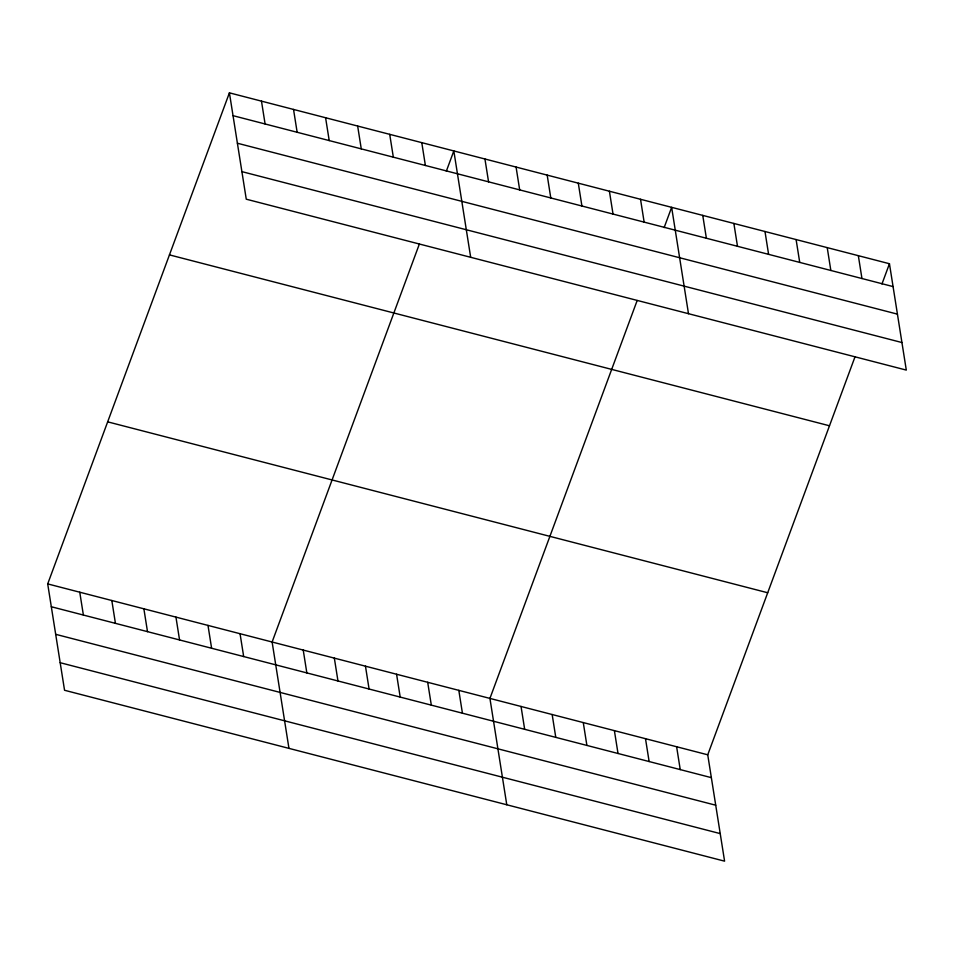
<?xml version="1.0" encoding="UTF-8"?>
<svg xmlns="http://www.w3.org/2000/svg" width="954" height="954" viewBox="0 0 954 954"><rect width="100%" height="100%" fill="white"/><g stroke="black" fill="none" stroke-linecap="round" stroke-linejoin="round"><path stroke-width="1.43" d="M854.975 356.915L707.737 754.805L724.587 861.164L64.55 690.267L47.7 583.908L229.413 92.836L889.45 263.733L906.3 370.092L246.263 199.195L229.413 92.836M419.343 244.117L272.117 642.006L288.955 748.377M446.329 171.195L453.83 150.935L470.68 257.306M637.165 300.522L489.927 698.411L506.777 804.771M664.151 227.589L671.64 207.34L688.49 313.699M881.961 283.994L889.45 263.733M233.038 115.672L893.075 286.582M237.403 143.231L897.44 314.14M241.899 171.637L901.935 342.534M169.454 254.885L829.491 425.782M107.671 421.847L767.708 592.756M47.7 583.908L707.737 754.805M51.313 606.744L711.35 777.653M55.678 634.315L715.727 805.212M60.185 662.708L720.222 833.605M858.338 255.672L861.951 278.52M827.225 247.623L830.839 270.459M796.101 239.561L799.726 262.41M764.989 231.5L768.602 254.348M733.876 223.451L737.49 246.299M702.752 215.389L706.377 238.238M640.528 199.279L644.141 222.127M609.403 191.217L613.028 214.066M676.624 746.744L680.238 769.592M578.291 183.168L581.916 206.004M645.5 738.694L649.125 761.53M547.179 175.107L550.792 197.955M614.388 730.633L618.013 753.481M516.066 167.045L519.68 189.894M583.276 722.583L586.889 745.42M484.942 158.996L488.567 181.844M552.163 714.522L555.777 737.37M521.039 706.461L524.664 729.309M421.775 142.635L425.389 165.483M389.709 134.335L393.334 157.183M458.814 690.35L462.428 713.198M357.655 126.035L361.268 148.884M427.69 682.289L431.315 705.137M325.588 117.736L329.213 140.584M396.578 674.239L400.191 697.076M293.534 109.436L297.147 132.272M365.465 666.178L369.079 689.026M261.479 101.136L265.093 123.972M334.341 658.129L337.966 680.965M303.229 650.068L306.842 672.916M240.05 633.706L243.675 656.555M207.996 625.407L211.609 648.255M175.941 617.107L179.555 639.955M143.875 608.807L147.5 631.655M111.821 600.507L115.434 623.344M79.754 592.207L83.38 615.044"/></g></svg>
